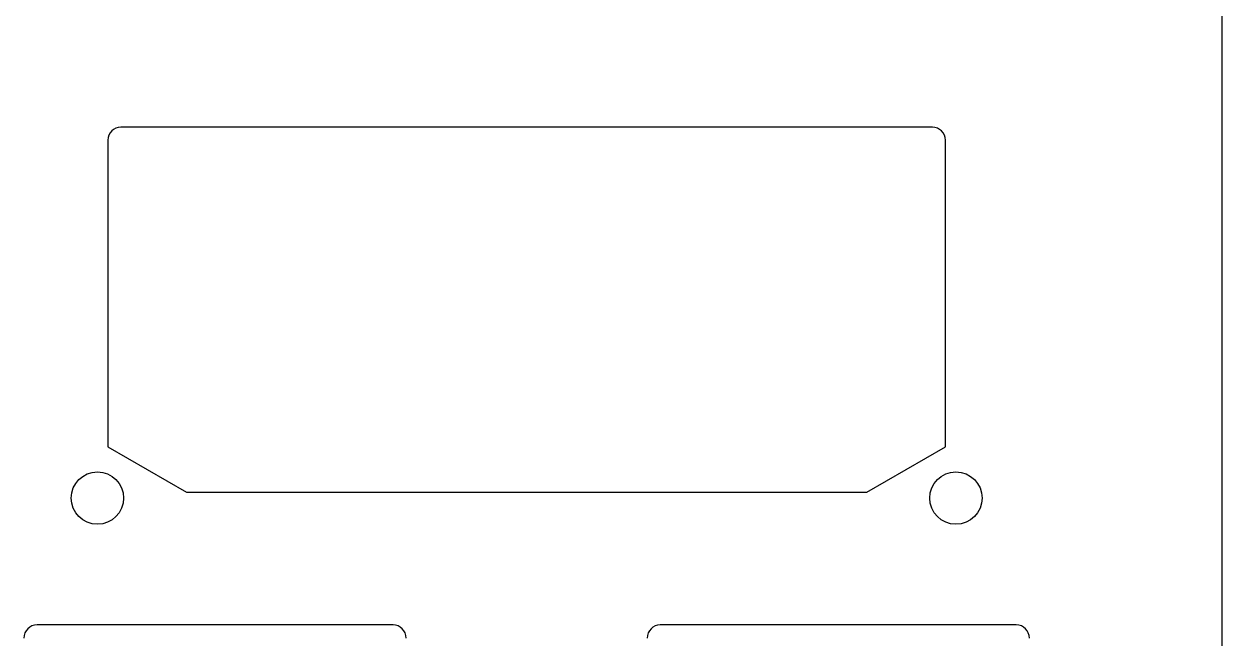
# Model space of a CAD drawing. Header units: millimetres. Extents: x -10 to 277, y -95 to 18.
# Drawn here: x 230.82 to 276.6, y -69.7 to -46.23 of the extents above; entities that cross this region are included whole.
import ezdxf

# ---------------------------------------------------------------- set-up
doc = ezdxf.new("R2010")
doc.units = ezdxf.units.MM
doc.header["$MEASUREMENT"] = 0
doc.layers.get('0').update_dxf_attribs({"linetype": 'CONTINUOUS'})
doc.layers.add('Edge.Cuts', color=53, linetype='CONTINUOUS')

msp = doc.modelspace()

# ---------------------------------------------------------------- linework, layer by layer
msp.add_lwpolyline([(234.03125, -50.675), (234.03125, -62.393), (237.03125, -64.125), (263.03125, -64.125), (266.03125, -62.393), (266.03125, -50.675, 0.414213562), (265.53125, -50.175), (234.53125, -50.175, 0.414212391)], format="xyb", close=True)
for centre in [(233.63125, -64.35), (266.43125, -64.35)]:
    msp.add_circle(centre, 1)
at = {"layer": 'Edge.Cuts', "linetype": 'Continuous'}
for p, q in [((276.6, -93.226), (276.6, 16.026)), ((244.925, -69.2), (231.325, -69.2)), ((268.7375, -69.2), (255.1375, -69.2))]:
    msp.add_line(p, q, dxfattribs=at)
at = {"layer": 'Edge.Cuts'}
for centre, radius, start, end in [((231.325022, -69.700041), 0.500022, 90.0025208, 179.9953019), ((244.925022, -69.700041), 0.500041, 0.0046985, 90.0025208), ((255.137522, -69.700041), 0.500022, 90.0025208, 179.9953019), ((268.737522, -69.700041), 0.500041, 0.0046985, 90.0025208)]:
    msp.add_arc(centre, radius, start, end, dxfattribs=at)

doc.saveas('drawing.dxf')
